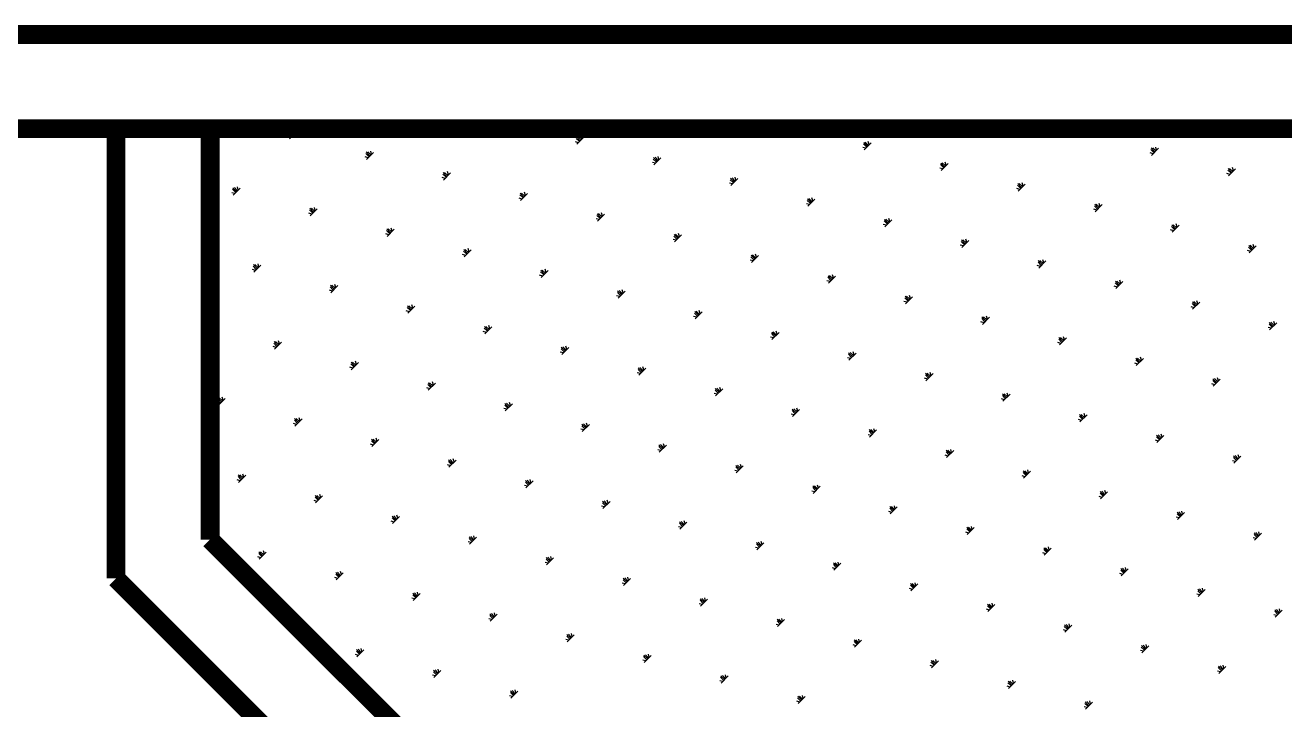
# Model space of a CAD drawing. Header units: millimetres. Extents: x -54.3 to 12.1, y 152.8 to 185.4.
# Drawn here: x -40.767 to -38.76, y 175.026 to 176.117 of the extents above; entities that cross this region are included whole.
import ezdxf

# ---------------------------------------------------------------- set-up
doc = ezdxf.new("R2010")
doc.units = ezdxf.units.MM
doc.header["$LTSCALE"] = 2
doc.layers.add('ALFOMBRA', color=101, linetype='Continuous')
doc.layers.add('MUROS', color=30, linetype='Continuous')

msp = doc.modelspace()

# ---------------------------------------------------------------- linework, layer by layer
at = {"layer": 'ALFOMBRA'}
for p, q in [((-40.3423, 175.9409), (-40.3468, 175.9454)), ((-40.3409, 175.9423), (-40.3465, 175.9479)), ((-40.346, 175.9362), (-40.3347, 175.9474)), ((-40.3395, 175.9437), (-40.344, 175.9482)), ((-40.3379, 175.9445), (-40.3392, 175.9494)), ((-39.553, 175.9514), (-39.5523, 175.9522)), ((-39.0925, 175.9451), (-39.0974, 175.9464)), ((-39.0915, 175.9474), (-39.096, 175.9519)), ((-39.0952, 175.9426), (-39.0856, 175.9522)), ((-39.0901, 175.9488), (-39.0935, 175.9522)), ((-39.0887, 175.9502), (-39.0907, 175.9522)), ((-39.0871, 175.951), (-39.0874, 175.9522)), ((-40.3433, 175.9386), (-40.3482, 175.94)), ((-39.8855, 175.9298), (-39.8904, 175.9312)), ((-39.8845, 175.9321), (-39.889, 175.9366)), ((-39.8831, 175.9335), (-39.8887, 175.9391)), ((-39.8881, 175.9274), (-39.8769, 175.9386)), ((-39.8817, 175.9349), (-39.8862, 175.9394)), ((-39.8801, 175.9357), (-39.8814, 175.9406)), ((-39.4267, 175.9233), (-39.4312, 175.9278)), ((-39.4253, 175.9247), (-39.4309, 175.9303)), ((-39.4303, 175.9185), (-39.4191, 175.9298)), ((-39.4239, 175.9261), (-39.4284, 175.9306)), ((-39.4222, 175.9269), (-39.4236, 175.9318)), ((-40.2206, 175.9058), (-40.2255, 175.9071)), ((-40.2196, 175.9081), (-40.2241, 175.9126)), ((-40.2182, 175.9095), (-40.2239, 175.9151)), ((-40.2233, 175.9033), (-40.2121, 175.9145)), ((-40.2168, 175.9109), (-40.2213, 175.9154)), ((-40.2152, 175.9117), (-40.2165, 175.9166)), ((-39.7618, 175.8993), (-39.7663, 175.9037)), ((-39.7604, 175.9007), (-39.766, 175.9063)), ((-39.7655, 175.8945), (-39.7542, 175.9057)), ((-39.759, 175.9021), (-39.7635, 175.9066)), ((-39.7574, 175.9028), (-39.7587, 175.9078)), ((-39.4276, 175.921), (-39.4325, 175.9223)), ((-38.9698, 175.9122), (-38.9747, 175.9135)), ((-38.9689, 175.9145), (-38.9734, 175.919)), ((-38.9675, 175.9159), (-38.9731, 175.9215)), ((-38.9725, 175.9097), (-38.9613, 175.921)), ((-38.9661, 175.9173), (-38.9705, 175.9218)), ((-38.9644, 175.9181), (-38.9657, 175.923)), ((-40.0925, 175.8788), (-40.0939, 175.8837)), ((-39.7628, 175.897), (-39.7677, 175.8983)), ((-39.305, 175.8882), (-39.3099, 175.8895)), ((-39.304, 175.8905), (-39.3085, 175.8949)), ((-39.3026, 175.8919), (-39.3082, 175.8975)), ((-39.3077, 175.8857), (-39.2964, 175.8969)), ((-39.3012, 175.8933), (-39.3057, 175.8977)), ((-39.2996, 175.894), (-39.3009, 175.8989)), ((-38.8462, 175.8816), (-38.8507, 175.8861)), ((-38.8448, 175.883), (-38.8504, 175.8887)), ((-38.8498, 175.8769), (-38.8386, 175.8881)), ((-38.8434, 175.8844), (-38.8479, 175.8889)), ((-38.8418, 175.8852), (-38.8431, 175.8901)), ((-40.0979, 175.8729), (-40.1028, 175.8742)), ((-40.097, 175.8752), (-40.1015, 175.8797)), ((-40.0956, 175.8766), (-40.1012, 175.8822)), ((-40.1006, 175.8704), (-40.0894, 175.8816)), ((-40.0942, 175.878), (-40.0987, 175.8825)), ((-39.6401, 175.8641), (-39.645, 175.8654)), ((-39.6392, 175.8664), (-39.6436, 175.8709)), ((-39.6378, 175.8678), (-39.6434, 175.8734)), ((-39.6428, 175.8616), (-39.6316, 175.8728)), ((-39.6363, 175.8692), (-39.6408, 175.8737)), ((-39.6347, 175.87), (-39.636, 175.8749)), ((-39.1799, 175.859), (-39.1855, 175.8646)), ((-39.185, 175.8528), (-39.1738, 175.864)), ((-39.1785, 175.8604), (-39.183, 175.8649)), ((-39.1769, 175.8612), (-39.1782, 175.8661)), ((-38.8471, 175.8794), (-38.8521, 175.8807)), ((-40.4331, 175.8488), (-40.438, 175.8502)), ((-40.4321, 175.8511), (-40.4366, 175.8556)), ((-40.4307, 175.8525), (-40.4363, 175.8581)), ((-40.4358, 175.8464), (-40.4245, 175.8576)), ((-40.4293, 175.8539), (-40.4338, 175.8584)), ((-40.4277, 175.8547), (-40.429, 175.8596)), ((-39.9743, 175.8423), (-39.9788, 175.8468)), ((-39.9729, 175.8437), (-39.9785, 175.8493)), ((-39.9779, 175.8376), (-39.9667, 175.8488)), ((-39.9715, 175.8451), (-39.976, 175.8496)), ((-39.9699, 175.8459), (-39.9712, 175.8508)), ((-39.1823, 175.8553), (-39.1872, 175.8566)), ((-39.1813, 175.8576), (-39.1858, 175.8621)), ((-40.308, 175.8197), (-40.3137, 175.8253)), ((-40.3131, 175.8135), (-40.3019, 175.8247)), ((-40.3066, 175.8211), (-40.3111, 175.8256)), ((-40.305, 175.8218), (-40.3063, 175.8268)), ((-39.9753, 175.84), (-39.9802, 175.8414)), ((-39.5174, 175.8312), (-39.5223, 175.8325)), ((-39.5165, 175.8335), (-39.521, 175.838)), ((-39.5151, 175.8349), (-39.5207, 175.8405)), ((-39.5201, 175.8287), (-39.5089, 175.84)), ((-39.5137, 175.8363), (-39.5182, 175.8408)), ((-39.512, 175.8371), (-39.5134, 175.842)), ((-39.0596, 175.8224), (-39.0645, 175.8237)), ((-39.0587, 175.8247), (-39.0632, 175.8292)), ((-39.0573, 175.8261), (-39.0629, 175.8317)), ((-39.0623, 175.8199), (-39.0511, 175.8312)), ((-39.0559, 175.8275), (-39.0603, 175.832)), ((-39.0542, 175.8283), (-39.0555, 175.8332)), ((-40.3104, 175.816), (-40.3153, 175.8173)), ((-40.3094, 175.8183), (-40.3139, 175.8228)), ((-39.8526, 175.8072), (-39.8575, 175.8085)), ((-39.8516, 175.8095), (-39.8561, 175.8139)), ((-39.8502, 175.8109), (-39.8558, 175.8165)), ((-39.8553, 175.8047), (-39.8441, 175.8159)), ((-39.8488, 175.8123), (-39.8533, 175.8168)), ((-39.8472, 175.813), (-39.8485, 175.8179)), ((-39.3938, 175.8006), (-39.3983, 175.8051)), ((-39.3924, 175.8021), (-39.398, 175.8077)), ((-39.3975, 175.7959), (-39.3862, 175.8071)), ((-39.391, 175.8035), (-39.3955, 175.8079)), ((-39.3894, 175.8042), (-39.3907, 175.8091)), ((-40.1877, 175.7831), (-40.1926, 175.7844)), ((-40.1868, 175.7854), (-40.1913, 175.7899)), ((-40.1854, 175.7868), (-40.191, 175.7924)), ((-40.1904, 175.7806), (-40.1792, 175.7918)), ((-40.184, 175.7882), (-40.1885, 175.7927)), ((-40.1823, 175.789), (-40.1837, 175.7939)), ((-39.7276, 175.778), (-39.7332, 175.7836)), ((-39.7326, 175.7718), (-39.7214, 175.783)), ((-39.7261, 175.7794), (-39.7306, 175.7839)), ((-39.7245, 175.7802), (-39.7258, 175.7851)), ((-39.3948, 175.7984), (-39.3997, 175.7997)), ((-38.9369, 175.7896), (-38.9419, 175.7909)), ((-38.936, 175.7918), (-38.9405, 175.7963)), ((-38.9346, 175.7932), (-38.9402, 175.7989)), ((-38.9396, 175.7871), (-38.9284, 175.7983)), ((-38.9332, 175.7946), (-38.9377, 175.7991)), ((-38.9316, 175.7954), (-38.9329, 175.8003)), ((-39.7299, 175.7743), (-39.7348, 175.7756)), ((-39.729, 175.7766), (-39.7334, 175.7811)), ((-39.2721, 175.7655), (-39.277, 175.7668)), ((-39.2711, 175.7678), (-39.2756, 175.7723)), ((-39.2697, 175.7692), (-39.2753, 175.7748)), ((-39.2748, 175.763), (-39.2636, 175.7742)), ((-39.2683, 175.7706), (-39.2728, 175.7751)), ((-39.2667, 175.7714), (-39.268, 175.7763)), ((-38.8133, 175.759), (-38.8178, 175.7635)), ((-38.8119, 175.7604), (-38.8175, 175.766)), ((-38.817, 175.7542), (-38.8057, 175.7654)), ((-38.8105, 175.7618), (-38.815, 175.7663)), ((-38.8089, 175.7626), (-38.8102, 175.7675)), ((-40.0651, 175.7502), (-40.07, 175.7515)), ((-40.0641, 175.7525), (-40.0686, 175.757)), ((-40.0627, 175.7539), (-40.0683, 175.7595)), ((-40.0678, 175.7478), (-40.0565, 175.759)), ((-40.0613, 175.7553), (-40.0658, 175.7598)), ((-40.0597, 175.7561), (-40.061, 175.761)), ((-39.6072, 175.7414), (-39.6121, 175.7427)), ((-39.6063, 175.7437), (-39.6108, 175.7482)), ((-39.6049, 175.7451), (-39.6105, 175.7507)), ((-39.6099, 175.7389), (-39.5987, 175.7502)), ((-39.6035, 175.7465), (-39.608, 175.751)), ((-39.6019, 175.7473), (-39.6032, 175.7522)), ((-39.144, 175.7385), (-39.1453, 175.7434)), ((-38.8143, 175.7567), (-38.8192, 175.758)), ((-40.4002, 175.7262), (-40.4051, 175.7275)), ((-40.3993, 175.7285), (-40.4037, 175.7329)), ((-40.3978, 175.7299), (-40.4035, 175.7355)), ((-40.4029, 175.7237), (-40.3917, 175.7349)), ((-40.3964, 175.7313), (-40.4009, 175.7358)), ((-40.3948, 175.732), (-40.3961, 175.737)), ((-39.9414, 175.7197), (-39.9459, 175.7241)), ((-39.94, 175.7211), (-39.9456, 175.7267)), ((-39.9451, 175.7149), (-39.9339, 175.7261)), ((-39.9386, 175.7225), (-39.9431, 175.7269)), ((-39.937, 175.7232), (-39.9383, 175.7281)), ((-39.1494, 175.7326), (-39.1543, 175.7339)), ((-39.1485, 175.7349), (-39.153, 175.7394)), ((-39.1471, 175.7363), (-39.1527, 175.7419)), ((-39.1521, 175.7301), (-39.1409, 175.7414)), ((-39.1457, 175.7377), (-39.1501, 175.7422)), ((-40.2752, 175.697), (-40.2808, 175.7026)), ((-40.2738, 175.6984), (-40.2783, 175.7029)), ((-40.2721, 175.6992), (-40.2735, 175.7041)), ((-39.9424, 175.7174), (-39.9473, 175.7187)), ((-39.4846, 175.7086), (-39.4895, 175.7099)), ((-39.4836, 175.7108), (-39.4881, 175.7153)), ((-39.4822, 175.7122), (-39.4878, 175.7179)), ((-39.4873, 175.7061), (-39.476, 175.7173)), ((-39.4808, 175.7137), (-39.4853, 175.7181)), ((-39.4792, 175.7144), (-39.4805, 175.7193)), ((-39.0258, 175.702), (-39.0303, 175.7065)), ((-39.0244, 175.7034), (-39.03, 175.7091)), ((-39.0294, 175.6973), (-39.0182, 175.7085)), ((-39.023, 175.7048), (-39.0275, 175.7093)), ((-39.0214, 175.7056), (-39.0227, 175.7105)), ((-40.2775, 175.6933), (-40.2824, 175.6946)), ((-40.2766, 175.6956), (-40.2811, 175.7001)), ((-40.2802, 175.6908), (-40.269, 175.702)), ((-39.8197, 175.6845), (-39.8246, 175.6858)), ((-39.8188, 175.6868), (-39.8232, 175.6913)), ((-39.8174, 175.6882), (-39.823, 175.6938)), ((-39.8224, 175.682), (-39.8112, 175.6932)), ((-39.816, 175.6896), (-39.8204, 175.6941)), ((-39.8143, 175.6904), (-39.8156, 175.6953)), ((-39.3609, 175.678), (-39.3654, 175.6825)), ((-39.3595, 175.6794), (-39.3651, 175.685)), ((-39.3646, 175.6732), (-39.3534, 175.6844)), ((-39.3581, 175.6808), (-39.3626, 175.6853)), ((-39.3565, 175.6816), (-39.3578, 175.6865)), ((-39.0267, 175.6997), (-39.0317, 175.7011)), ((-40.1539, 175.6627), (-40.1584, 175.6672)), ((-40.1525, 175.6641), (-40.1581, 175.6697)), ((-40.1576, 175.6579), (-40.1463, 175.6692)), ((-40.1511, 175.6655), (-40.1556, 175.67)), ((-40.1495, 175.6663), (-40.1508, 175.6712)), ((-39.6917, 175.6575), (-39.693, 175.6624)), ((-39.3619, 175.6757), (-39.3668, 175.677)), ((-38.9041, 175.6669), (-38.909, 175.6682)), ((-38.9031, 175.6692), (-38.9076, 175.6737)), ((-38.9017, 175.6706), (-38.9073, 175.6762)), ((-38.9068, 175.6644), (-38.8955, 175.6756)), ((-38.9003, 175.672), (-38.9048, 175.6765)), ((-38.8987, 175.6728), (-38.9, 175.6777)), ((-40.1549, 175.6604), (-40.1598, 175.6617)), ((-39.697, 175.6516), (-39.702, 175.6529)), ((-39.6961, 175.6539), (-39.7006, 175.6584)), ((-39.6947, 175.6553), (-39.7003, 175.6609)), ((-39.6997, 175.6491), (-39.6885, 175.6604)), ((-39.6933, 175.6567), (-39.6978, 175.6612)), ((-39.2392, 175.6428), (-39.2441, 175.6441)), ((-39.2383, 175.6451), (-39.2428, 175.6496)), ((-39.2369, 175.6465), (-39.2425, 175.6521)), ((-39.2419, 175.6403), (-39.2307, 175.6516)), ((-39.2355, 175.6479), (-39.24, 175.6524)), ((-39.2338, 175.6487), (-39.2351, 175.6536)), ((-38.779, 175.6377), (-38.7847, 175.6433)), ((-38.7841, 175.6315), (-38.7729, 175.6428)), ((-38.7776, 175.6391), (-38.7821, 175.6436)), ((-38.776, 175.6399), (-38.7773, 175.6448)), ((-40.0322, 175.6276), (-40.0371, 175.6289)), ((-40.0312, 175.6298), (-40.0357, 175.6343)), ((-40.0298, 175.6313), (-40.0354, 175.6369)), ((-40.0349, 175.6251), (-40.0237, 175.6363)), ((-40.0284, 175.6327), (-40.0329, 175.6371)), ((-40.0268, 175.6334), (-40.0281, 175.6383)), ((-39.5734, 175.621), (-39.5779, 175.6255)), ((-39.572, 175.6224), (-39.5776, 175.6281)), ((-39.5771, 175.6163), (-39.5658, 175.6275)), ((-39.5706, 175.6238), (-39.5751, 175.6283)), ((-39.569, 175.6246), (-39.5703, 175.6295)), ((-38.7814, 175.634), (-38.7863, 175.6353)), ((-38.7804, 175.6363), (-38.7849, 175.6408)), ((-40.3673, 175.6035), (-40.3722, 175.6048)), ((-40.3664, 175.6058), (-40.3709, 175.6103)), ((-40.365, 175.6072), (-40.3706, 175.6128)), ((-40.37, 175.601), (-40.3588, 175.6122)), ((-40.3636, 175.6086), (-40.3681, 175.6131)), ((-40.3619, 175.6094), (-40.3633, 175.6143)), ((-39.9072, 175.5984), (-39.9128, 175.604)), ((-39.9122, 175.5922), (-39.901, 175.6034)), ((-39.9058, 175.5998), (-39.9102, 175.6043)), ((-39.9041, 175.6006), (-39.9054, 175.6055)), ((-39.5744, 175.6188), (-39.5793, 175.6201)), ((-39.1166, 175.6099), (-39.1215, 175.6113)), ((-39.1156, 175.6122), (-39.1201, 175.6167)), ((-39.1142, 175.6136), (-39.1198, 175.6193)), ((-39.1192, 175.6075), (-39.108, 175.6187)), ((-39.1128, 175.615), (-39.1173, 175.6195)), ((-39.1112, 175.6158), (-39.1125, 175.6207)), ((-39.9095, 175.5947), (-39.9144, 175.596)), ((-39.9086, 175.597), (-39.9131, 175.6015)), ((-39.4517, 175.5859), (-39.4566, 175.5872)), ((-39.4507, 175.5882), (-39.4552, 175.5927)), ((-39.4493, 175.5896), (-39.455, 175.5952)), ((-39.4544, 175.5834), (-39.4432, 175.5946)), ((-39.4479, 175.591), (-39.4524, 175.5955)), ((-39.4463, 175.5918), (-39.4476, 175.5967)), ((-38.9929, 175.5794), (-38.9974, 175.5839)), ((-38.9915, 175.5808), (-38.9971, 175.5864)), ((-38.9966, 175.5746), (-38.9853, 175.5858)), ((-38.9901, 175.5822), (-38.9946, 175.5867)), ((-38.9885, 175.583), (-38.9898, 175.5879)), ((-40.2447, 175.5706), (-40.2496, 175.5719)), ((-40.2437, 175.5729), (-40.2482, 175.5774)), ((-40.2423, 175.5743), (-40.2479, 175.5799)), ((-40.2474, 175.5681), (-40.2361, 175.5794)), ((-40.2409, 175.5757), (-40.2454, 175.5802)), ((-40.2393, 175.5765), (-40.2406, 175.5814)), ((-39.7868, 175.5618), (-39.7918, 175.5631)), ((-39.7859, 175.5641), (-39.7904, 175.5686)), ((-39.7845, 175.5655), (-39.7901, 175.5711)), ((-39.7895, 175.5593), (-39.7783, 175.5706)), ((-39.7831, 175.5669), (-39.7876, 175.5714)), ((-39.7815, 175.5677), (-39.7828, 175.5726)), ((-39.3267, 175.5567), (-39.3323, 175.5623)), ((-39.3253, 175.5581), (-39.3298, 175.5626)), ((-39.3236, 175.5589), (-39.325, 175.5638)), ((-38.9939, 175.5771), (-38.9988, 175.5784)), ((-40.121, 175.54), (-40.1255, 175.5445)), ((-40.1196, 175.5414), (-40.1252, 175.5471)), ((-40.1247, 175.5353), (-40.1135, 175.5465)), ((-40.1182, 175.5429), (-40.1227, 175.5473)), ((-40.1166, 175.5436), (-40.1179, 175.5485)), ((-39.329, 175.553), (-39.3339, 175.5543)), ((-39.3281, 175.5553), (-39.3326, 175.5598)), ((-39.3317, 175.5505), (-39.3205, 175.5618)), ((-38.8712, 175.5442), (-38.8761, 175.5455)), ((-38.8702, 175.5465), (-38.8747, 175.551)), ((-38.8688, 175.5479), (-38.8745, 175.5535)), ((-38.8739, 175.5417), (-38.8627, 175.553)), ((-38.8674, 175.5493), (-38.8719, 175.5538)), ((-38.8658, 175.5501), (-38.8671, 175.555)), ((-40.4548, 175.5174), (-40.4604, 175.523)), ((-40.4598, 175.5112), (-40.4486, 175.5224)), ((-40.4534, 175.5188), (-40.4579, 175.5233)), ((-40.4518, 175.5196), (-40.4531, 175.5245)), ((-40.122, 175.5378), (-40.1269, 175.5391)), ((-39.6642, 175.529), (-39.6691, 175.5303)), ((-39.6632, 175.5312), (-39.6677, 175.5357)), ((-39.6618, 175.5326), (-39.6674, 175.5383)), ((-39.6669, 175.5265), (-39.6556, 175.5377)), ((-39.6604, 175.534), (-39.6649, 175.5385)), ((-39.6588, 175.5348), (-39.6601, 175.5397)), ((-39.2054, 175.5224), (-39.2099, 175.5269)), ((-39.204, 175.5238), (-39.2096, 175.5294)), ((-39.209, 175.5177), (-39.1978, 175.5289)), ((-39.2026, 175.5252), (-39.2071, 175.5297)), ((-39.201, 175.526), (-39.2023, 175.5309)), ((-40.4571, 175.5137), (-40.462, 175.515)), ((-40.4562, 175.516), (-40.4607, 175.5205)), ((-39.9993, 175.5049), (-40.0042, 175.5062)), ((-39.9984, 175.5072), (-40.0029, 175.5117)), ((-39.997, 175.5086), (-40.0026, 175.5142)), ((-40.002, 175.5024), (-39.9908, 175.5136)), ((-39.9956, 175.51), (-40, 175.5145)), ((-39.9939, 175.5108), (-39.9952, 175.5157)), ((-39.5405, 175.4984), (-39.545, 175.5029)), ((-39.5391, 175.4998), (-39.5448, 175.5054)), ((-39.5442, 175.4936), (-39.533, 175.5048)), ((-39.5377, 175.5012), (-39.5422, 175.5057)), ((-39.5361, 175.502), (-39.5374, 175.5069)), ((-39.2064, 175.5201), (-39.2113, 175.5215)), ((-40.3345, 175.4808), (-40.3394, 175.4821)), ((-40.3335, 175.4831), (-40.338, 175.4876)), ((-40.3321, 175.4845), (-40.3377, 175.4901)), ((-40.3372, 175.4783), (-40.3259, 175.4896)), ((-40.3307, 175.4859), (-40.3352, 175.4904)), ((-40.3291, 175.4867), (-40.3304, 175.4916)), ((-39.8729, 175.4771), (-39.8774, 175.4816)), ((-39.8713, 175.4779), (-39.8726, 175.4828)), ((-39.5415, 175.4961), (-39.5464, 175.4974)), ((-39.0837, 175.4873), (-39.0886, 175.4886)), ((-39.0827, 175.4896), (-39.0872, 175.4941)), ((-39.0813, 175.491), (-39.0869, 175.4966)), ((-39.0864, 175.4848), (-39.0751, 175.496)), ((-39.0799, 175.4924), (-39.0844, 175.4969)), ((-39.0783, 175.4931), (-39.0796, 175.4981)), ((-39.8766, 175.472), (-39.8816, 175.4733)), ((-39.8757, 175.4743), (-39.8802, 175.4788)), ((-39.8743, 175.4757), (-39.8799, 175.4813)), ((-39.8793, 175.4695), (-39.8681, 175.4808)), ((-39.4188, 175.4632), (-39.4237, 175.4645)), ((-39.4179, 175.4655), (-39.4224, 175.47)), ((-39.4165, 175.4669), (-39.4221, 175.4725)), ((-39.4215, 175.4607), (-39.4103, 175.472)), ((-39.4151, 175.4683), (-39.4196, 175.4728)), ((-39.4134, 175.4691), (-39.4148, 175.474)), ((-38.9586, 175.4581), (-38.9643, 175.4637)), ((-38.9637, 175.4519), (-38.9525, 175.4631)), ((-38.9572, 175.4595), (-38.9617, 175.464)), ((-38.9556, 175.4603), (-38.9569, 175.4652)), ((-40.2118, 175.448), (-40.2167, 175.4493)), ((-40.2108, 175.4502), (-40.2153, 175.4547)), ((-40.2094, 175.4516), (-40.215, 175.4573)), ((-40.2145, 175.4455), (-40.2033, 175.4567)), ((-40.208, 175.453), (-40.2125, 175.4575)), ((-40.2064, 175.4538), (-40.2077, 175.4587)), ((-39.753, 175.4414), (-39.7575, 175.4459)), ((-39.7516, 175.4428), (-39.7572, 175.4485)), ((-39.7567, 175.4367), (-39.7454, 175.4479)), ((-39.7502, 175.4442), (-39.7547, 175.4487)), ((-39.7486, 175.445), (-39.7499, 175.4499)), ((-38.961, 175.4544), (-38.9659, 175.4557)), ((-38.9601, 175.4567), (-38.9645, 175.4612)), ((-40.0882, 175.4174), (-40.0927, 175.4219)), ((-40.0868, 175.4188), (-40.0924, 175.4244)), ((-40.0918, 175.4126), (-40.0806, 175.4238)), ((-40.0854, 175.4202), (-40.0898, 175.4247)), ((-40.0837, 175.421), (-40.085, 175.4259)), ((-39.754, 175.4391), (-39.7589, 175.4405)), ((-39.2962, 175.4303), (-39.3011, 175.4317)), ((-39.2952, 175.4326), (-39.2997, 175.4371)), ((-39.2938, 175.434), (-39.2994, 175.4396)), ((-39.2988, 175.4279), (-39.2876, 175.4391)), ((-39.2924, 175.4354), (-39.2969, 175.4399)), ((-39.2908, 175.4362), (-39.2921, 175.4411)), ((-38.8383, 175.4215), (-38.8432, 175.4228)), ((-38.8374, 175.4238), (-38.8419, 175.4283)), ((-38.836, 175.4252), (-38.8416, 175.4308)), ((-38.841, 175.4191), (-38.8298, 175.4303)), ((-38.8346, 175.4266), (-38.8391, 175.4311)), ((-38.8329, 175.4274), (-38.8343, 175.4323)), ((-40.4189, 175.3969), (-40.4202, 175.4018)), ((-40.0891, 175.4151), (-40.094, 175.4164)), ((-39.6313, 175.4063), (-39.6362, 175.4076)), ((-39.6303, 175.4086), (-39.6348, 175.4131)), ((-39.6289, 175.41), (-39.6346, 175.4156)), ((-39.634, 175.4038), (-39.6228, 175.415)), ((-39.6275, 175.4114), (-39.632, 175.4159)), ((-39.6259, 175.4122), (-39.6272, 175.4171)), ((-39.1725, 175.3998), (-39.177, 175.4042)), ((-39.1711, 175.4012), (-39.1767, 175.4068)), ((-39.1762, 175.395), (-39.165, 175.4062)), ((-39.1697, 175.4026), (-39.1742, 175.4071)), ((-39.1681, 175.4033), (-39.1694, 175.4083)), ((-40.4243, 175.391), (-40.4292, 175.3923)), ((-40.4233, 175.3933), (-40.4278, 175.3978)), ((-40.4219, 175.3947), (-40.4275, 175.4003)), ((-40.427, 175.3885), (-40.4157, 175.3998)), ((-40.4205, 175.3961), (-40.425, 175.4006)), ((-39.9665, 175.3822), (-39.9714, 175.3835)), ((-39.9655, 175.3845), (-39.97, 175.389)), ((-39.9641, 175.3859), (-39.9697, 175.3915)), ((-39.9691, 175.3797), (-39.9579, 175.391)), ((-39.9627, 175.3873), (-39.9672, 175.3918)), ((-39.9611, 175.3881), (-39.9624, 175.393)), ((-39.5063, 175.3771), (-39.5119, 175.3827)), ((-39.5113, 175.3709), (-39.5001, 175.3822)), ((-39.5049, 175.3785), (-39.5094, 175.383)), ((-39.5032, 175.3793), (-39.5046, 175.3842)), ((-39.1735, 175.3975), (-39.1784, 175.3988)), ((-40.3006, 175.3604), (-40.3051, 175.3649)), ((-40.2992, 175.3618), (-40.3048, 175.3675)), ((-40.3043, 175.3557), (-40.2931, 175.3669)), ((-40.2978, 175.3632), (-40.3023, 175.3677)), ((-40.2962, 175.364), (-40.2975, 175.3689)), ((-39.5086, 175.3734), (-39.5135, 175.3747)), ((-39.5077, 175.3757), (-39.5122, 175.3802)), ((-39.0508, 175.3646), (-39.0557, 175.3659)), ((-39.0499, 175.3669), (-39.0543, 175.3714)), ((-39.0485, 175.3683), (-39.0541, 175.3739)), ((-39.0535, 175.3621), (-39.0423, 175.3733)), ((-39.047, 175.3697), (-39.0515, 175.3742)), ((-39.0454, 175.3705), (-39.0467, 175.3754)), ((-40.3016, 175.3582), (-40.3065, 175.3595)), ((-39.8438, 175.3493), (-39.8487, 175.3507)), ((-39.8428, 175.3516), (-39.8473, 175.3561)), ((-39.8414, 175.353), (-39.847, 175.3586)), ((-39.8465, 175.3469), (-39.8352, 175.3581)), ((-39.84, 175.3544), (-39.8445, 175.3589)), ((-39.8384, 175.3552), (-39.8397, 175.3601)), ((-39.386, 175.3405), (-39.3909, 175.3419)), ((-39.385, 175.3428), (-39.3895, 175.3473)), ((-39.3836, 175.3442), (-39.3892, 175.3498)), ((-39.3887, 175.3381), (-39.3774, 175.3493)), ((-39.3822, 175.3456), (-39.3867, 175.3501)), ((-39.3806, 175.3464), (-39.3819, 175.3513)), ((-38.9244, 175.3368), (-38.9289, 175.3413)), ((-38.9228, 175.3376), (-38.9241, 175.3425)), ((-40.1789, 175.3253), (-40.1838, 175.3266)), ((-40.178, 175.3276), (-40.1825, 175.3321)), ((-40.1766, 175.329), (-40.1822, 175.3346)), ((-40.1816, 175.3228), (-40.1704, 175.334)), ((-40.1752, 175.3304), (-40.1797, 175.3349)), ((-40.1735, 175.3312), (-40.1749, 175.3361)), ((-39.7201, 175.3188), (-39.7246, 175.3233)), ((-39.7187, 175.3202), (-39.7244, 175.3258)), ((-39.7238, 175.314), (-39.7126, 175.3252)), ((-39.7173, 175.3216), (-39.7218, 175.3261)), ((-39.7157, 175.3224), (-39.717, 175.3273)), ((-38.9281, 175.3317), (-38.933, 175.333)), ((-38.9272, 175.334), (-38.9317, 175.3385)), ((-38.9258, 175.3354), (-38.9314, 175.341)), ((-38.9308, 175.3292), (-38.9196, 175.3405)), ((-40.0539, 175.2961), (-40.0595, 175.3017)), ((-40.0589, 175.2899), (-40.0477, 175.3012)), ((-40.0525, 175.2975), (-40.057, 175.302)), ((-40.0509, 175.2983), (-40.0522, 175.3032)), ((-39.7211, 175.3165), (-39.726, 175.3178)), ((-39.2633, 175.3077), (-39.2682, 175.309)), ((-39.2623, 175.31), (-39.2668, 175.3144)), ((-39.2609, 175.3114), (-39.2665, 175.317)), ((-39.266, 175.3052), (-39.2548, 175.3164)), ((-39.2595, 175.3128), (-39.264, 175.3173)), ((-39.2579, 175.3135), (-39.2592, 175.3184)), ((-38.8045, 175.3011), (-38.809, 175.3056)), ((-38.8031, 175.3026), (-38.8087, 175.3082)), ((-38.8082, 175.2964), (-38.7969, 175.3076)), ((-38.8017, 175.304), (-38.8062, 175.3084)), ((-38.8001, 175.3047), (-38.8014, 175.3096)), ((-40.0563, 175.2924), (-40.0612, 175.2937)), ((-40.0553, 175.2947), (-40.0598, 175.2992)), ((-39.5984, 175.2836), (-39.6033, 175.2849)), ((-39.5975, 175.2859), (-39.602, 175.2904)), ((-39.5961, 175.2873), (-39.6017, 175.2929)), ((-39.6011, 175.2811), (-39.5899, 175.2923)), ((-39.5947, 175.2887), (-39.5992, 175.2932)), ((-39.593, 175.2895), (-39.5944, 175.2944)), ((-39.1397, 175.2771), (-39.1441, 175.2816)), ((-39.1383, 175.2785), (-39.1439, 175.2841)), ((-39.1433, 175.2723), (-39.1321, 175.2835)), ((-39.1368, 175.2799), (-39.1413, 175.2844)), ((-39.1352, 175.2807), (-39.1365, 175.2856)), ((-38.8055, 175.2989), (-38.8104, 175.3002)), ((-40.3914, 175.2684), (-40.3963, 175.2697)), ((-40.3904, 175.2706), (-40.3949, 175.2751)), ((-40.389, 175.272), (-40.3947, 175.2777)), ((-40.3941, 175.2659), (-40.3829, 175.2771)), ((-40.3876, 175.2734), (-40.3921, 175.2779)), ((-40.386, 175.2742), (-40.3873, 175.2791)), ((-39.9336, 175.2595), (-39.9385, 175.2609)), ((-39.9326, 175.2618), (-39.9371, 175.2663)), ((-39.9312, 175.2632), (-39.9368, 175.2688)), ((-39.9363, 175.2571), (-39.925, 175.2683)), ((-39.9298, 175.2646), (-39.9343, 175.2691)), ((-39.9282, 175.2654), (-39.9295, 175.2703)), ((-39.4704, 175.2566), (-39.4717, 175.2615)), ((-39.1406, 175.2748), (-39.1455, 175.2761)), ((-40.2678, 175.2378), (-40.2723, 175.2423)), ((-40.2664, 175.2392), (-40.272, 175.2448)), ((-40.2714, 175.233), (-40.2602, 175.2442)), ((-40.265, 175.2406), (-40.2695, 175.2451)), ((-40.2633, 175.2414), (-40.2647, 175.2463)), ((-39.4758, 175.2507), (-39.4807, 175.2521)), ((-39.4748, 175.253), (-39.4793, 175.2575)), ((-39.4734, 175.2544), (-39.479, 175.26)), ((-39.4785, 175.2483), (-39.4672, 175.2595)), ((-39.472, 175.2558), (-39.4765, 175.2603)), ((-39.0179, 175.2419), (-39.0228, 175.2432)), ((-39.017, 175.2442), (-39.0215, 175.2487)), ((-39.0156, 175.2456), (-39.0212, 175.2512)), ((-39.0206, 175.2394), (-39.0094, 175.2507)), ((-39.0142, 175.247), (-39.0187, 175.2515)), ((-39.0126, 175.2478), (-39.0139, 175.2527)), ((-40.2687, 175.2355), (-40.2736, 175.2368)), ((-39.8109, 175.2267), (-39.8158, 175.228)), ((-39.81, 175.229), (-39.8144, 175.2334)), ((-39.8085, 175.2304), (-39.8142, 175.236)), ((-39.8136, 175.2242), (-39.8024, 175.2354)), ((-39.8071, 175.2318), (-39.8116, 175.2363)), ((-39.8055, 175.2325), (-39.8068, 175.2375)), ((-39.3521, 175.2202), (-39.3566, 175.2246)), ((-39.3507, 175.2216), (-39.3563, 175.2272)), ((-39.3558, 175.2154), (-39.3446, 175.2266)), ((-39.3493, 175.223), (-39.3538, 175.2274)), ((-39.3477, 175.2237), (-39.349, 175.2286)), ((-40.1461, 175.2026), (-40.151, 175.2039)), ((-40.1451, 175.2049), (-40.1496, 175.2094)), ((-40.1437, 175.2063), (-40.1493, 175.2119)), ((-40.1487, 175.2001), (-40.1375, 175.2114)), ((-40.1423, 175.2077), (-40.1468, 175.2122)), ((-40.1407, 175.2085), (-40.142, 175.2134)), ((-39.6873, 175.1961), (-39.6918, 175.2006)), ((-39.6859, 175.1975), (-39.6915, 175.2031)), ((-39.6909, 175.1913), (-39.6797, 175.2025)), ((-39.6845, 175.1989), (-39.689, 175.2034)), ((-39.6828, 175.1997), (-39.6842, 175.2046)), ((-39.3531, 175.2179), (-39.358, 175.2192)), ((-38.8953, 175.2091), (-38.9002, 175.2104)), ((-38.8943, 175.2113), (-38.8988, 175.2158)), ((-38.8929, 175.2127), (-38.8985, 175.2184)), ((-38.898, 175.2066), (-38.8867, 175.2178)), ((-38.8915, 175.2142), (-38.896, 175.2186)), ((-38.8899, 175.2149), (-38.8912, 175.2198)), ((-40.018, 175.1756), (-40.0193, 175.1805)), ((-39.6882, 175.1938), (-39.6931, 175.1951)), ((-39.2304, 175.185), (-39.2353, 175.1863)), ((-39.2295, 175.1873), (-39.2339, 175.1918)), ((-39.2281, 175.1887), (-39.2337, 175.1943)), ((-39.2331, 175.1825), (-39.2219, 175.1937)), ((-39.2267, 175.1901), (-39.2311, 175.1946)), ((-39.225, 175.1909), (-39.2263, 175.1958)), ((-38.7716, 175.1785), (-38.7761, 175.183)), ((-38.7702, 175.1799), (-38.7758, 175.1855)), ((-38.7753, 175.1737), (-38.7641, 175.1849)), ((-38.7688, 175.1813), (-38.7733, 175.1858)), ((-38.7672, 175.1821), (-38.7685, 175.187)), ((-40.0234, 175.1697), (-40.0283, 175.1711)), ((-40.0224, 175.172), (-40.0269, 175.1765)), ((-40.021, 175.1734), (-40.0266, 175.179)), ((-40.0261, 175.1673), (-40.0149, 175.1785)), ((-40.0196, 175.1748), (-40.0241, 175.1793)), ((-39.5656, 175.1609), (-39.5705, 175.1622)), ((-39.5646, 175.1632), (-39.5691, 175.1677)), ((-39.5632, 175.1646), (-39.5688, 175.1702)), ((-39.5683, 175.1585), (-39.557, 175.1697)), ((-39.5618, 175.166), (-39.5663, 175.1705)), ((-39.5602, 175.1668), (-39.5615, 175.1717)), ((-39.1054, 175.1558), (-39.111, 175.1614)), ((-39.1104, 175.1496), (-39.0992, 175.1609)), ((-39.104, 175.1572), (-39.1085, 175.1617)), ((-39.1024, 175.158), (-39.1037, 175.1629)), ((-38.7726, 175.1762), (-38.7775, 175.1775)), ((-39.8998, 175.1392), (-39.9042, 175.1436)), ((-39.8983, 175.1406), (-39.904, 175.1462)), ((-39.9034, 175.1344), (-39.8922, 175.1456)), ((-39.8969, 175.142), (-39.9014, 175.1465)), ((-39.8953, 175.1427), (-39.8966, 175.1477)), ((-39.1077, 175.1521), (-39.1127, 175.1534)), ((-39.1068, 175.1544), (-39.1113, 175.1589)), ((-40.2335, 175.1165), (-40.2391, 175.1221)), ((-40.2386, 175.1103), (-40.2273, 175.1216)), ((-40.2321, 175.1179), (-40.2366, 175.1224)), ((-40.2305, 175.1187), (-40.2318, 175.1236)), ((-39.9007, 175.1369), (-39.9056, 175.1382)), ((-39.4429, 175.1281), (-39.4478, 175.1294)), ((-39.4419, 175.1304), (-39.4464, 175.1348)), ((-39.4405, 175.1318), (-39.4461, 175.1374)), ((-39.4456, 175.1256), (-39.4344, 175.1368)), ((-39.4391, 175.1332), (-39.4436, 175.1376)), ((-39.4375, 175.1339), (-39.4388, 175.1388)), ((-38.9851, 175.1193), (-38.99, 175.1206)), ((-38.9841, 175.1215), (-38.9886, 175.126)), ((-38.9827, 175.1229), (-38.9883, 175.1286)), ((-38.9878, 175.1168), (-38.9765, 175.128)), ((-38.9813, 175.1243), (-38.9858, 175.1288)), ((-38.9797, 175.1251), (-38.981, 175.13)), ((-40.2359, 175.1128), (-40.2408, 175.1141)), ((-40.2349, 175.1151), (-40.2394, 175.1196)), ((-39.778, 175.104), (-39.7829, 175.1053)), ((-39.7771, 175.1063), (-39.7816, 175.1108)), ((-39.7757, 175.1077), (-39.7813, 175.1133)), ((-39.7807, 175.1015), (-39.7695, 175.1127)), ((-39.7743, 175.1091), (-39.7788, 175.1136)), ((-39.7726, 175.1099), (-39.774, 175.1148)), ((-39.3193, 175.0975), (-39.3238, 175.102)), ((-39.3179, 175.0989), (-39.3235, 175.1045)), ((-39.3229, 175.0927), (-39.3117, 175.1039)), ((-39.3165, 175.1003), (-39.3209, 175.1048)), ((-39.3148, 175.1011), (-39.3161, 175.106)), ((-40.1132, 175.0799), (-40.1181, 175.0813)), ((-40.1122, 175.0822), (-40.1167, 175.0867)), ((-40.1108, 175.0836), (-40.1164, 175.0892)), ((-40.1159, 175.0775), (-40.1047, 175.0887)), ((-40.1094, 175.085), (-40.1139, 175.0895)), ((-40.1078, 175.0858), (-40.1091, 175.0907)), ((-39.653, 175.0748), (-39.6586, 175.0804)), ((-39.6516, 175.0762), (-39.6561, 175.0807)), ((-39.65, 175.077), (-39.6513, 175.0819)), ((-39.3202, 175.0952), (-39.3251, 175.0965)), ((-38.8624, 175.0864), (-38.8673, 175.0877)), ((-38.8614, 175.0887), (-38.8659, 175.0932)), ((-38.86, 175.0901), (-38.8657, 175.0957)), ((-38.8651, 175.0839), (-38.8539, 175.0951)), ((-38.8586, 175.0915), (-38.8631, 175.096)), ((-38.857, 175.0923), (-38.8583, 175.0972)), ((-39.6554, 175.0711), (-39.6603, 175.0724)), ((-39.6544, 175.0734), (-39.6589, 175.0779)), ((-39.6581, 175.0686), (-39.6468, 175.0799)), ((-39.1975, 175.0623), (-39.2025, 175.0636)), ((-39.1966, 175.0646), (-39.2011, 175.0691)), ((-39.1952, 175.066), (-39.2008, 175.0716)), ((-39.2002, 175.0598), (-39.189, 175.0711)), ((-39.1938, 175.0674), (-39.1983, 175.0719)), ((-39.1922, 175.0682), (-39.1935, 175.0731)), ((-39.9905, 175.0471), (-39.9954, 175.0484)), ((-39.9896, 175.0494), (-39.994, 175.0538)), ((-39.9882, 175.0508), (-39.9938, 175.0564)), ((-39.9932, 175.0446), (-39.982, 175.0558)), ((-39.9867, 175.0522), (-39.9912, 175.0567)), ((-39.9851, 175.0529), (-39.9864, 175.0579)), ((-39.5317, 175.0405), (-39.5362, 175.045)), ((-39.5303, 175.042), (-39.5359, 175.0476)), ((-39.5354, 175.0358), (-39.5242, 175.047)), ((-39.5289, 175.0434), (-39.5334, 175.0478)), ((-39.5273, 175.0441), (-39.5286, 175.049)), ((-39.0695, 175.0353), (-39.0708, 175.0402)), ((-39.5327, 175.0383), (-39.5376, 175.0396)), ((-39.0749, 175.0295), (-39.0798, 175.0308)), ((-39.0739, 175.0317), (-39.0784, 175.0362)), ((-39.0725, 175.0331), (-39.0781, 175.0388)), ((-39.0776, 175.027), (-39.0663, 175.0382)), ((-39.0711, 175.0345), (-39.0756, 175.039))]:
    msp.add_line(p, q, dxfattribs=at)
at = {"layer": 'MUROS', "const_width": 0.03}
for points in [[(-41.4564, 176.1022), (-37.3472, 176.1022)], [(-41.4564, 175.9522), (-37.4972, 175.9522)], [(-40.6224, 175.2353), (-40.6224, 175.9522)], [(-40.4724, 175.2974), (-40.4724, 175.9522)], [(-39.1563, 173.9814), (-40.4724, 175.2974)], [(-39.2641, 173.8771), (-40.6224, 175.2353)]]:
    msp.add_lwpolyline(points, dxfattribs=at)

doc.saveas('drawing.dxf')
